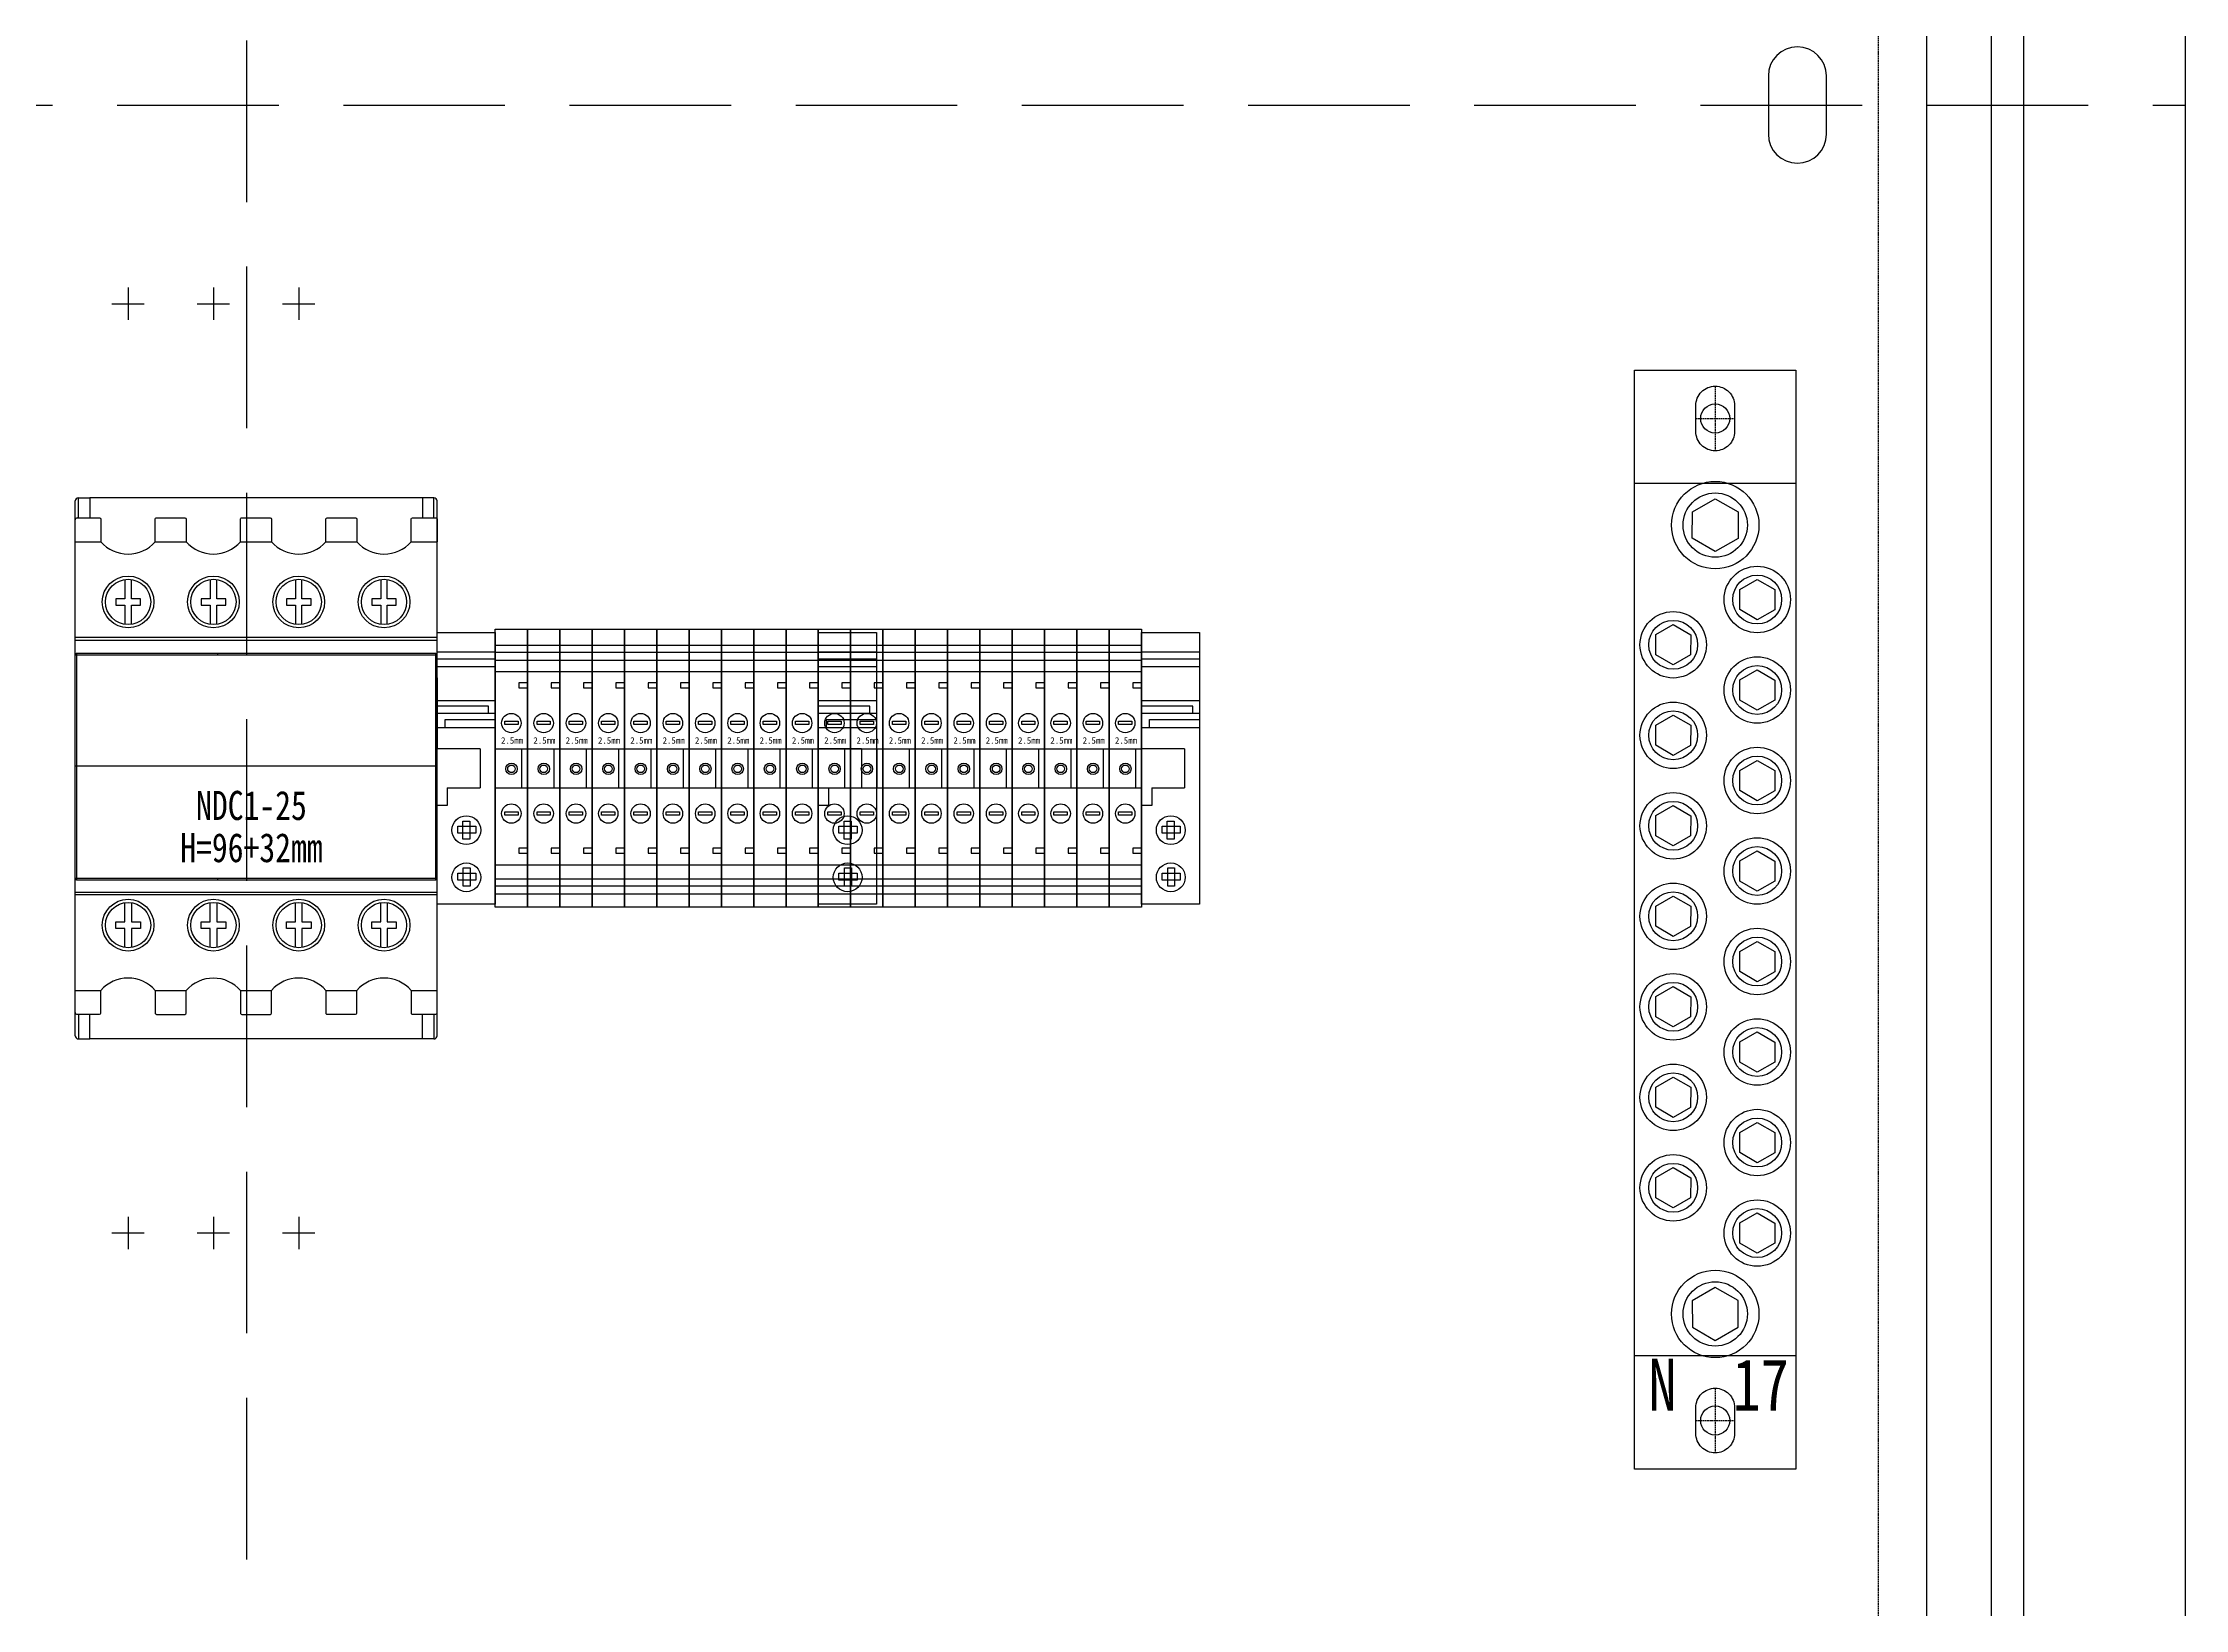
# Model space of a CAD drawing. Extents: x 1545161 to 1545761, y 413475 to 414475.
# Drawn here: x 1545429.2 to 1545760.7, y 413742.2 to 413984.5 of the extents above; entities that cross this region are included whole.
import ezdxf
from ezdxf.enums import TextEntityAlignment as Align

# ---------------------------------------------------------------- set-up
doc = ezdxf.new("R2010")
doc.units = 0
doc.header["$MEASUREMENT"] = 0
doc.linetypes.add('DASH', pattern=[0.35, 0.25, -0.1])
doc.linetypes.add('LYJS-XX', pattern=[0.35, 0.25, -0.1])
for name, color, linetype in [('LY-JS-BJ', 7, 'Continuous'), ('LY-JS-YQJ', 7, 'Continuous'), ('布置图', 20, 'Continuous')]:
    doc.layers.add(name, color=color, linetype=linetype)
doc.layers.add('LY-二次控制图', color=7, linetype='Continuous', lineweight=18)
doc.styles.add('-宋体', font='', dxfattribs={"width": 0.65})
doc.styles.get('-宋体').set_extended_font_data('NSimSun')

# ---------------------------------------------------------------- blocks, each defined once
blk = doc.blocks.new('A$C7F2E4CF4')
at = {"layer": 'LY-JS-YQJ', "color": 1, "linetype": 'DASH'}
for p, q in [((0, 5), (0, -5)), ((-3, 0), (3, 0))]:
    blk.add_line(p, q, dxfattribs=at)
at = {"layer": 'LY-JS-YQJ', "color": 0, "linetype": 'ByBlock'}
blk.add_lwpolyline([(0, 5), (0, 5, -0.414214), (3, 2), (3, -2, -0.414214), (0, -5), (0, -5, -0.414214), (-3, -2), (-3, 2, -0.414214)], format="xyb", close=True, dxfattribs=at)
blk = doc.blocks.new('17位零排2021')
at = {"layer": 'LY-JS-YQJ', "color": 2, "linetype": 'ByBlock'}
blk.add_lwpolyline([(25, 170), (25, 0), (0, 0), (0, 170)], close=True, dxfattribs=at)
for points in [[(0, 152.5), (25, 152.5)], [(25, 17.5), (0, 17.5)]]:
    blk.add_lwpolyline(points, dxfattribs=at)
at = {"layer": 'LY-JS-YQJ', "color": 3}
for points in [[(12.49, 141.91), (8.94, 143.97), (8.96, 148.07), (12.51, 150.1), (16.06, 148.04), (16.04, 143.94)], [(18.99, 131.38), (16.29, 132.95), (16.3, 136.07), (19.01, 137.62), (21.71, 136.05), (21.7, 132.93)], [(5.99, 124.38), (3.29, 125.95), (3.3, 129.07), (6.01, 130.62), (8.71, 129.05), (8.7, 125.93)], [(18.99, 117.38), (16.29, 118.95), (16.3, 122.07), (19.01, 123.62), (21.71, 122.05), (21.7, 118.93)], [(5.99, 110.38), (3.29, 111.95), (3.3, 115.07), (6.01, 116.62), (8.71, 115.05), (8.7, 111.93)], [(18.99, 103.38), (16.29, 104.95), (16.3, 108.07), (19.01, 109.62), (21.71, 108.05), (21.7, 104.93)], [(5.99, 96.38), (3.29, 97.95), (3.3, 101.07), (6.01, 102.62), (8.71, 101.05), (8.7, 97.93)], [(18.99, 89.38), (16.29, 90.95), (16.3, 94.07), (19.01, 95.62), (21.71, 94.05), (21.7, 90.93)], [(5.99, 82.38), (3.29, 83.95), (3.3, 87.07), (6.01, 88.62), (8.71, 87.05), (8.7, 83.93)], [(18.99, 75.38), (16.29, 76.95), (16.3, 80.07), (19.01, 81.62), (21.71, 80.05), (21.7, 76.93)], [(5.99, 68.38), (3.29, 69.95), (3.3, 73.07), (6.01, 74.62), (8.71, 73.05), (8.7, 69.93)], [(18.99, 61.38), (16.29, 62.95), (16.3, 66.07), (19.01, 67.62), (21.71, 66.05), (21.7, 62.93)], [(5.99, 54.38), (3.29, 55.95), (3.3, 59.07), (6.01, 60.62), (8.71, 59.05), (8.7, 55.93)], [(18.99, 47.38), (16.29, 48.95), (16.3, 52.07), (19.01, 53.62), (21.71, 52.05), (21.7, 48.93)], [(5.99, 40.38), (3.29, 41.95), (3.3, 45.07), (6.01, 46.62), (8.71, 45.05), (8.7, 41.93)], [(18.99, 33.38), (16.29, 34.95), (16.3, 38.07), (19.01, 39.62), (21.71, 38.05), (21.7, 34.93)], [(12.49, 28.09), (8.94, 26.03), (8.96, 21.93), (12.51, 19.9), (16.06, 21.96), (16.04, 26.06)]]:
    blk.add_lwpolyline(points, close=True, dxfattribs=at)
for centre, radius in [((12.5, 146.01), 6.76), ((12.5, 146.01), 4.97), ((19, 134.5), 5.14), ((19, 134.5), 3.78), ((6, 127.5), 5.14), ((6, 127.5), 3.78), ((19, 120.5), 5.14), ((19, 120.5), 3.78), ((6, 113.5), 5.14), ((6, 113.5), 3.78), ((19, 106.5), 5.14), ((19, 106.5), 3.78), ((6, 99.5), 5.14), ((6, 99.5), 3.78), ((19, 92.5), 5.14), ((19, 92.5), 3.78), ((6, 85.5), 5.14), ((6, 85.5), 3.78), ((19, 78.5), 5.14), ((19, 78.5), 3.78), ((6, 71.5), 5.14), ((6, 71.5), 3.78), ((19, 64.5), 5.14), ((19, 64.5), 3.78), ((6, 57.5), 5.14), ((6, 57.5), 3.78), ((19, 50.5), 5.14), ((19, 50.5), 3.78), ((6, 43.5), 5.14), ((6, 43.5), 3.78), ((19, 36.5), 5.14), ((19, 36.5), 3.78), ((12.5, 23.99), 6.76), ((12.5, 23.99), 4.97)]:
    blk.add_circle(centre, radius, dxfattribs=at)
at = {"layer": 'LY-JS-YQJ', "color": 0}
for p in [(12.5, 162.5), (12.5, 7.5)]:
    blk.add_blockref('A$C7F2E4CF4', p, dxfattribs=at)
at = {"layer": 'LY-JS-YQJ', "color": 1, "style": '-宋体', "width": 0.8}
blk.add_text('N', height=8, dxfattribs=at).set_placement((2.16, 9.05))
at = {"layer": 'LY-JS-YQJ', "color": 4, "style": '-宋体', "width": 0.8}
blk.add_text('17', height=8, dxfattribs=at).set_placement((15.18, 9.05))
blk = doc.blocks.new('端子堵头')
at = {"layer": 'LY-JS-YQJ'}
for p, q in [((0, 39.03), (9, 39.03)), ((0, 37.96), (9, 37.96)), ((0, 36.73), (9, 36.73)), ((0, 35), (0, 24)), ((9, 35), (9, 24)), ((9, 34.58), (9, 33.47)), ((0, 31.48), (9, 31.48)), ((7.97, 30.59), (0, 30.59)), ((7.97, 29.53), (7.97, 30.59)), ((0, 29.53), (9, 29.53)), ((0, 27.32), (9, 27.32)), ((1.25, 27.32), (1.25, 28.56)), ((1.25, 28.56), (9, 28.56)), ((6.66, 24), (0, 24)), ((6.66, 24), (6.66, 18)), ((1.59, 18), (1.59, 15.27)), ((1.59, 18), (6.66, 18)), ((1.59, 15.27), (0, 15.27))]:
    blk.add_line(p, q, dxfattribs=at)
for points in [[(0, 42), (9, 42), (9, 0), (0, 0)], [(3.2, 12.05), (6.01, 12.05), (6.01, 10.99), (3.2, 10.99)], [(5.06, 12.84), (5.06, 10.03), (3.99, 10.03), (3.99, 12.84)], [(3.2, 4.76), (6.01, 4.76), (6.01, 3.69), (3.2, 3.69)], [(5.13, 5.6), (5.13, 2.79), (4.06, 2.79), (4.06, 5.6)]]:
    blk.add_lwpolyline(points, close=True, dxfattribs=at)
for centre in [(4.54, 11.43), (4.54, 4.14)]:
    blk.add_circle(centre, 2.23, dxfattribs=at)
blk = doc.blocks.new('UK-2.5 5组')
at = {"layer": 'LY-JS-YQJ'}
for p, q in [((0, 19.03), (5, 19.03)), ((0, 17.96), (5, 17.96)), ((0, 16.73), (5, 16.73)), ((5, 19.03), (10, 19.03)), ((5, 17.96), (10, 17.96)), ((5, 16.73), (10, 16.73)), ((10, 19.03), (15, 19.03)), ((10, 17.96), (15, 17.96)), ((10, 16.73), (15, 16.73)), ((15, 19.03), (20, 19.03)), ((15, 17.96), (20, 17.96)), ((15, 16.73), (20, 16.73)), ((5, 13.21), (3.66, 13.21)), ((3.66, 13.21), (3.66, 12.43)), ((3.66, 12.43), (5, 12.43)), ((5, 12.43), (5, 11.32)), ((10, 13.21), (8.66, 13.21)), ((8.66, 13.21), (8.66, 12.43)), ((8.66, 12.43), (10, 12.43)), ((10, 12.43), (10, 11.32)), ((15, 13.21), (13.66, 13.21)), ((13.66, 13.21), (13.66, 12.43)), ((13.66, 12.43), (15, 12.43)), ((15, 12.43), (15, 11.32)), ((20, 13.21), (18.66, 13.21)), ((18.66, 13.21), (18.66, 12.43)), ((18.66, 12.43), (20, 12.43)), ((0, 3), (5, 3)), ((4.07, 3), (4.07, -3)), ((5, 3), (10, 3)), ((9.07, 3), (9.07, -3)), ((10, 3), (15, 3)), ((14.07, 3), (14.07, -3)), ((15, 3), (20, 3)), ((19.07, 3), (19.07, -3)), ((0, -3), (5, -3)), ((5, -3), (10, -3)), ((10, -3), (15, -3)), ((15, -3), (20, -3)), ((5, -12.33), (3.66, -12.33)), ((3.66, -12.33), (3.66, -13.11)), ((3.66, -13.11), (5, -13.11)), ((10, -12.33), (8.66, -12.33)), ((8.66, -12.33), (8.66, -13.11)), ((8.66, -13.11), (10, -13.11)), ((15, -12.33), (13.66, -12.33)), ((13.66, -12.33), (13.66, -13.11)), ((13.66, -13.11), (15, -13.11)), ((20, -12.33), (18.66, -12.33)), ((18.66, -12.33), (18.66, -13.11)), ((18.66, -13.11), (20, -13.11)), ((0, -17.12), (5, -17.12)), ((0, -18.19), (5, -18.19)), ((0, -19.42), (5, -19.42)), ((5, -17.12), (10, -17.12)), ((5, -18.19), (10, -18.19)), ((5, -19.42), (10, -19.42)), ((10, -17.12), (15, -17.12)), ((10, -18.19), (15, -18.19)), ((10, -19.42), (15, -19.42)), ((15, -17.12), (20, -17.12)), ((15, -18.19), (20, -18.19)), ((15, -19.42), (20, -19.42))]:
    blk.add_line(p, q, dxfattribs=at)
at = {"layer": 'LY-JS-YQJ', "color": 6}
for p, q in [((20, 19.03), (25, 19.03)), ((20, 17.96), (25, 17.96)), ((20, 16.73), (25, 16.73)), ((20, 12.43), (20, 11.32)), ((25, 13.21), (23.66, 13.21)), ((23.66, 13.21), (23.66, 12.43)), ((23.66, 12.43), (25, 12.43)), ((25, 12.43), (25, 11.32)), ((20, 3), (25, 3)), ((24.07, 3), (24.07, -3)), ((20, -3), (25, -3)), ((25, -12.33), (23.66, -12.33)), ((23.66, -12.33), (23.66, -13.11)), ((23.66, -13.11), (25, -13.11)), ((20, -17.12), (25, -17.12)), ((20, -18.19), (25, -18.19)), ((20, -19.42), (25, -19.42))]:
    blk.add_line(p, q, dxfattribs=at)
at = {"layer": 'LY-JS-YQJ'}
for points in [[(0, 21.5), (5, 21.5), (5, -21.5), (0, -21.5)], [(5, 21.5), (10, 21.5), (10, -21.5), (5, -21.5)], [(10, 21.5), (15, 21.5), (15, -21.5), (10, -21.5)], [(15, 21.5), (20, 21.5), (20, -21.5), (15, -21.5)], [(0, 15), (5, 15), (5, -15), (0, -15)], [(5, 15), (10, 15), (10, -15), (5, -15)], [(10, 15), (15, 15), (15, -15), (10, -15)], [(15, 15), (20, 15), (20, -15), (15, -15)], [(1.47, 7.3), (3.53, 7.3), (3.53, 6.79), (1.47, 6.79)], [(6.47, 7.3), (8.53, 7.3), (8.53, 6.79), (6.47, 6.79)], [(11.47, 7.3), (13.53, 7.3), (13.53, 6.79), (11.47, 6.79)], [(16.47, 7.3), (18.53, 7.3), (18.53, 6.79), (16.47, 6.79)], [(1.47, -6.71), (3.53, -6.71), (3.53, -7.23), (1.47, -7.23)], [(6.47, -6.71), (8.53, -6.71), (8.53, -7.23), (6.47, -7.23)], [(11.47, -6.71), (13.53, -6.71), (13.53, -7.23), (11.47, -7.23)], [(16.47, -6.71), (18.53, -6.71), (18.53, -7.23), (16.47, -7.23)]]:
    blk.add_lwpolyline(points, close=True, dxfattribs=at)
at = {"layer": 'LY-JS-YQJ', "color": 6}
for points in [[(20, 21.5), (25, 21.5), (25, -21.5), (20, -21.5)], [(20, 15), (25, 15), (25, -15), (20, -15)], [(21.47, 7.3), (23.53, 7.3), (23.53, 6.79), (21.47, 6.79)], [(21.47, -6.71), (23.53, -6.71), (23.53, -7.23), (21.47, -7.23)]]:
    blk.add_lwpolyline(points, close=True, dxfattribs=at)
at = {"layer": 'LY-JS-YQJ'}
for centre, radius in [((2.5, 7), 1.5), ((7.5, 7), 1.5), ((12.5, 7), 1.5), ((17.5, 7), 1.5), ((2.52, -0.08), 0.879), ((2.52, -0.08), 0.879), ((2.52, -0.08), 0.59), ((7.52, -0.08), 0.879), ((7.52, -0.08), 0.879), ((7.52, -0.08), 0.59), ((12.52, -0.08), 0.879), ((12.52, -0.08), 0.879), ((12.52, -0.08), 0.59), ((17.52, -0.08), 0.879), ((17.52, -0.08), 0.879), ((17.52, -0.08), 0.59), ((2.5, -7), 1.5), ((7.5, -7), 1.5), ((12.5, -7), 1.5), ((17.5, -7), 1.5)]:
    blk.add_circle(centre, radius, dxfattribs=at)
at = {"layer": 'LY-JS-YQJ', "color": 6}
for centre, radius in [((22.5, 7), 1.5), ((22.52, -0.08), 0.879), ((22.52, -0.08), 0.879), ((22.52, -0.08), 0.59), ((22.5, -7), 1.5)]:
    blk.add_circle(centre, radius, dxfattribs=at)
at = {"layer": 'LY-JS-YQJ', "char_height": 1, "width": 2.5692, "attachment_point": 1}
for insert in [(0.91, 4.81), (5.91, 4.81), (10.91, 4.81), (15.91, 4.81)]:
    blk.add_mtext('2.5mm', dxfattribs=dict(at, insert=insert))
at = {"layer": 'LY-JS-YQJ', "color": 6, "insert": (20.91, 4.81), "char_height": 1, "width": 2.5692, "attachment_point": 1}
blk.add_mtext('2.5mm', dxfattribs=at)
blk = doc.blocks.new('接触器NDC1 25A-2022.1')
at = {"color": 1, "linetype": 'ByBlock'}
for p, q in [((8.2, 74.01), (8.2, 69.01)), ((21.4, 74.01), (21.4, 69.01)), ((34.6, 74.01), (34.6, 69.01)), ((5.7, 71.51), (10.7, 71.51)), ((18.9, 71.51), (23.9, 71.51)), ((32.1, 71.51), (37.1, 71.51)), ((5.7, -72.2), (10.7, -72.2)), ((8.2, -69.7), (8.2, -74.7)), ((18.9, -72.2), (23.9, -72.2)), ((21.4, -69.7), (21.4, -74.7)), ((32.1, -72.2), (37.1, -72.2)), ((34.6, -69.7), (34.6, -74.7))]:
    blk.add_line(p, q, dxfattribs=at)
at = {"color": 0, "linetype": 'Continuous', "lineweight": 25}
for p, q in [((0, -41.7), (0, 41.01)), ((56, -41.7), (56, 41.01)), ((0, 34.69), (3.99, 34.69)), ((12.39, 34.7), (17.19, 34.7)), ((25.59, 34.7), (30.39, 34.7)), ((38.79, 34.69), (43.59, 34.69)), ((51.99, 34.69), (56, 34.69)), ((56, 19.9), (0, 19.9)), ((0, 19.5), (56, 19.5)), ((0, 17.2), (56, 17.2)), ((22.1, 17.2), (22.1, 17.4)), ((56, -17.4), (0, -17.4)), ((0, -19.5), (56, -19.5)), ((22.1, -17.6), (22.1, -17.4)), ((56, -19.9), (0, -19.9)), ((0, -34.69), (3.99, -34.69)), ((12.39, -34.7), (17.19, -34.7)), ((25.59, -34.7), (30.39, -34.7)), ((38.79, -34.69), (43.59, -34.69)), ((51.99, -34.69), (56, -34.69))]:
    blk.add_line(p, q, dxfattribs=at)
at = {"color": 0}
for p, q in [((53.75, 41.51), (2.25, 41.51)), ((0.3, 38.39), (3.79, 38.39)), ((12.59, 38.4), (16.99, 38.4)), ((25.79, 38.4), (30.19, 38.4)), ((38.99, 38.39), (43.39, 38.39)), ((52.19, 38.39), (55.8, 38.39)), ((0.3, -38.39), (3.79, -38.39)), ((12.59, -38.4), (16.99, -38.4)), ((25.79, -38.4), (30.19, -38.4)), ((38.99, -38.39), (43.39, -38.39)), ((52.19, -38.39), (55.8, -38.39)), ((53.75, -42.2), (2.25, -42.2))]:
    blk.add_line(p, q, dxfattribs=at)
at = {"color": 1, "linetype": 'Continuous', "lineweight": 25}
blk.add_line((56, 0), (0, 0), dxfattribs=at)
at = {"color": 0, "linetype": 'Continuous', "lineweight": 25}
for points in [[(0.5, 38.39), (0.5, 41.51), (2.25, 41.51), (2.25, 38.39)], [(55.5, 38.39), (55.5, 41.51), (53.75, 41.51), (53.75, 38.39)], [(7.7, 28.86), (7.7, 25.9), (6.3, 25.9), (6.3, 24.9), (7.7, 24.9), (7.7, 21.94)], [(8.7, 21.94), (8.7, 24.9), (10.1, 24.9), (10.1, 25.9), (8.7, 25.9), (8.7, 28.86)], [(20.9, 28.86), (20.9, 25.9), (19.5, 25.9), (19.5, 24.9), (20.9, 24.9), (20.9, 21.94)], [(21.9, 21.94), (21.9, 24.9), (23.3, 24.9), (23.3, 25.9), (21.9, 25.9), (21.9, 28.86)], [(34.1, 28.86), (34.1, 25.9), (32.7, 25.9), (32.7, 24.9), (34.1, 24.9), (34.1, 21.94)], [(35.1, 21.94), (35.1, 24.9), (36.5, 24.9), (36.5, 25.9), (35.1, 25.9), (35.1, 28.86)], [(47.3, 28.86), (47.3, 25.9), (45.9, 25.9), (45.9, 24.9), (47.3, 24.9), (47.3, 21.94)], [(48.3, 21.94), (48.3, 24.9), (49.7, 24.9), (49.7, 25.9), (48.3, 25.9), (48.3, 28.86)], [(7.7, -28.06), (7.7, -25.1), (6.3, -25.1), (6.3, -24.1), (7.7, -24.1), (7.7, -21.14)], [(8.7, -21.14), (8.7, -24.1), (10.1, -24.1), (10.1, -25.1), (8.7, -25.1), (8.7, -28.06)], [(20.9, -28.06), (20.9, -25.1), (19.5, -25.1), (19.5, -24.1), (20.9, -24.1), (20.9, -21.14)], [(21.9, -21.14), (21.9, -24.1), (23.3, -24.1), (23.3, -25.1), (21.9, -25.1), (21.9, -28.06)], [(34.1, -28.06), (34.1, -25.1), (32.7, -25.1), (32.7, -24.1), (34.1, -24.1), (34.1, -21.14)], [(35.1, -21.14), (35.1, -24.1), (36.5, -24.1), (36.5, -25.1), (35.1, -25.1), (35.1, -28.06)], [(47.3, -28.06), (47.3, -25.1), (45.9, -25.1), (45.9, -24.1), (47.3, -24.1), (47.3, -21.14)], [(48.3, -21.14), (48.3, -24.1), (49.7, -24.1), (49.7, -25.1), (48.3, -25.1), (48.3, -28.06)], [(0.5, -38.39), (0.5, -42.2), (2.25, -42.2), (2.25, -38.39)], [(55.5, -38.39), (55.5, -42.2), (53.75, -42.2), (53.75, -38.39)]]:
    blk.add_lwpolyline(points, dxfattribs=at)
for points in [[(3.79, 38.39, -0.414212), (3.99, 38.19), (3.99, 34.69)], [(12.39, 34.69), (12.39, 38.2, -0.414223), (12.59, 38.4)], [(16.99, 38.4, -0.414212), (17.19, 38.2), (17.19, 34.7)], [(25.59, 34.69), (25.59, 38.2, -0.414223), (25.79, 38.4)], [(30.19, 38.4, -0.414212), (30.39, 38.2), (30.39, 34.7)], [(38.79, 34.68), (38.79, 38.19, -0.414223), (38.99, 38.39)], [(43.39, 38.39, -0.414212), (43.59, 38.19), (43.59, 34.69)], [(51.99, 34.68), (51.99, 38.19, -0.414223), (52.19, 38.39)], [(55.8, 38.39, -0.414212), (56, 38.19), (56, 34.69)], [(3.79, -38.39, 0.414212), (3.99, -38.19), (3.99, -34.69)], [(12.39, -34.69), (12.39, -38.2, 0.414223), (12.59, -38.4)], [(16.99, -38.4, 0.414212), (17.19, -38.2), (17.19, -34.7)], [(25.59, -34.69), (25.59, -38.2, 0.414223), (25.79, -38.4)], [(30.19, -38.4, 0.414212), (30.39, -38.2), (30.39, -34.7)], [(38.79, -34.68), (38.79, -38.19, 0.414223), (38.99, -38.39)], [(43.39, -38.39, 0.414212), (43.59, -38.19), (43.59, -34.69)], [(51.99, -34.68), (51.99, -38.19, 0.414223), (52.19, -38.39)], [(55.8, -38.39, 0.414212), (56, -38.19), (56, -34.69)]]:
    blk.add_lwpolyline(points, format="xyb", dxfattribs=at)
blk.add_lwpolyline([(0.2, 17.4), (0.2, -17.6), (55.8, -17.6), (55.8, 17.4)], close=True, dxfattribs=at)
for centre, radius in [((8.2, 25.4), 4), ((8.2, 25.4), 3.5), ((21.4, 25.4), 4), ((21.4, 25.4), 3.5), ((34.6, 25.4), 4), ((34.6, 25.4), 3.5), ((47.8, 25.4), 4), ((47.8, 25.4), 3.5), ((8.2, -24.6), 4), ((8.2, -24.6), 3.5), ((21.4, -24.6), 4), ((21.4, -24.6), 3.5), ((34.6, -24.6), 4), ((34.6, -24.6), 3.5), ((47.8, -24.6), 4), ((47.8, -24.6), 3.5)]:
    blk.add_circle(centre, radius, dxfattribs=at)
for centre, radius, start, end in [((0.5, 41.01), 0.5, 90, 180), ((55.5, 41.01), 0.5, 0, 90), ((0.3, 38.09), 0.3, 90, 180), ((8.19, 38.38), 5.59, 221.2781, 318.7219), ((21.39, 38.39), 5.59, 221.2781, 318.7219), ((34.59, 38.38), 5.59, 221.2781, 318.7219), ((47.79, 38.38), 5.59, 221.2781, 318.7219), ((0.2, 17.2), 0.2, 90, 180), ((55.8, 17.2), 0.2, 0, 90), ((0.2, -17.4), 0.2, 180, 270), ((55.8, -17.4), 0.2, 270, 0), ((8.19, -38.38), 5.59, 41.2781, 138.7219), ((21.39, -38.39), 5.59, 41.2781, 138.7219), ((34.59, -38.38), 5.59, 41.2781, 138.7219), ((47.79, -38.38), 5.59, 41.2781, 138.7219), ((0.3, -38.09), 0.3, 180, 270), ((0.5, -41.7), 0.5, 180, 270), ((55.5, -41.7), 0.5, 270, 0)]:
    blk.add_arc(centre, radius, start, end, dxfattribs=at)
at = {"color": 3, "linetype": 'ByBlock', "lineweight": -3, "style": '-宋体', "width": 0.8}
for s, p in [('NDC1-25', (27.28, -6.08)), ('H=96+32mm', (27.28, -12.61))]:
    blk.add_text(s, height=4.5, dxfattribs=at).set_placement(p, align=Align.MIDDLE_CENTER)
blk = doc.blocks.new('600-1000-明-底板')
at = {"layer": 'LY-JS-BJ', "color": 1}
blk.add_lwpolyline([(-237, 460), (237, 460), (260, 437), (260, -437), (237, -460), (-237, -460), (-260, -437), (-260, 437)], close=True, dxfattribs=at)
blk.add_lwpolyline([(235.5, 4.5), (235.5, -4.5, 1), (244.5, -4.5), (244.5, 4.5, 1)], format="xyb", close=True, dxfattribs=at)

msp = doc.modelspace()

# ---------------------------------------------------------------- linework, layer by layer
at = {"color": 6}
for centre in [(1545688.02, 413926.36), (1545688.02, 413771.36)]:
    msp.add_circle(centre, 2.25, dxfattribs=at)
at = {"layer": 'LY-JS-BJ', "color": 6, "linetype": 'LYJS-XX', "ltscale": 100}
for p, q in [((1545460.74, 414474.85), (1545460.74, 413474.85)), ((1545160.74, 413974.85), (1545760.74, 413974.85))]:
    msp.add_line(p, q, dxfattribs=at)
at = {"layer": 'LY-JS-BJ', "color": 6, "ltscale": 50}
for points in [[(1545185.74, 414449.85), (1545735.74, 414449.85), (1545735.74, 413499.85), (1545185.74, 413499.85)], [(1545190.74, 414444.85), (1545730.74, 414444.85), (1545730.74, 413504.85), (1545190.74, 413504.85)]]:
    msp.add_lwpolyline(points, close=True, dxfattribs=at)
at = {"layer": 'LY-JS-BJ', "color": 6, "linetype": 'LYJS-XX', "lineweight": -3}
msp.add_lwpolyline([(1545208.24, 414427.35), (1545713.24, 414427.35), (1545713.24, 413522.35), (1545208.24, 413522.35)], close=True, dxfattribs=at)
at = {"layer": '布置图', "ltscale": 50}
msp.add_lwpolyline([(1545160.74, 414474.85), (1545760.74, 414474.85), (1545760.74, 413474.85), (1545160.74, 413474.85)], close=True, dxfattribs=at)

# ---------------------------------------------------------------- block references
at = {"color": 6}
for name, p in [('接触器NDC1 25A-2022.1', (1545434.23, 413872.59)), ('17位零排2021', (1545675.52, 413763.86))]:
    msp.add_blockref(name, p, dxfattribs=at)
at = {"layer": 'LY-JS-BJ', "color": 6, "lineweight": -3}
msp.add_blockref('600-1000-明-底板', (1545460.74, 413974.85), dxfattribs=at)
at = {"layer": 'LY-二次控制图', "color": 6, "lineweight": -3}
for name, p in [('端子堵头', (1545490.23, 413851.25)), ('UK-2.5 5组', (1545499.23, 413872.25)), ('UK-2.5 5组', (1545524.23, 413872.25)), ('UK-2.5 5组', (1545549.23, 413872.25)), ('端子堵头', (1545549.23, 413851.25)), ('UK-2.5 5组', (1545574.23, 413872.25)), ('端子堵头', (1545599.23, 413851.25))]:
    msp.add_blockref(name, p, dxfattribs=at)

doc.saveas('drawing.dxf')
